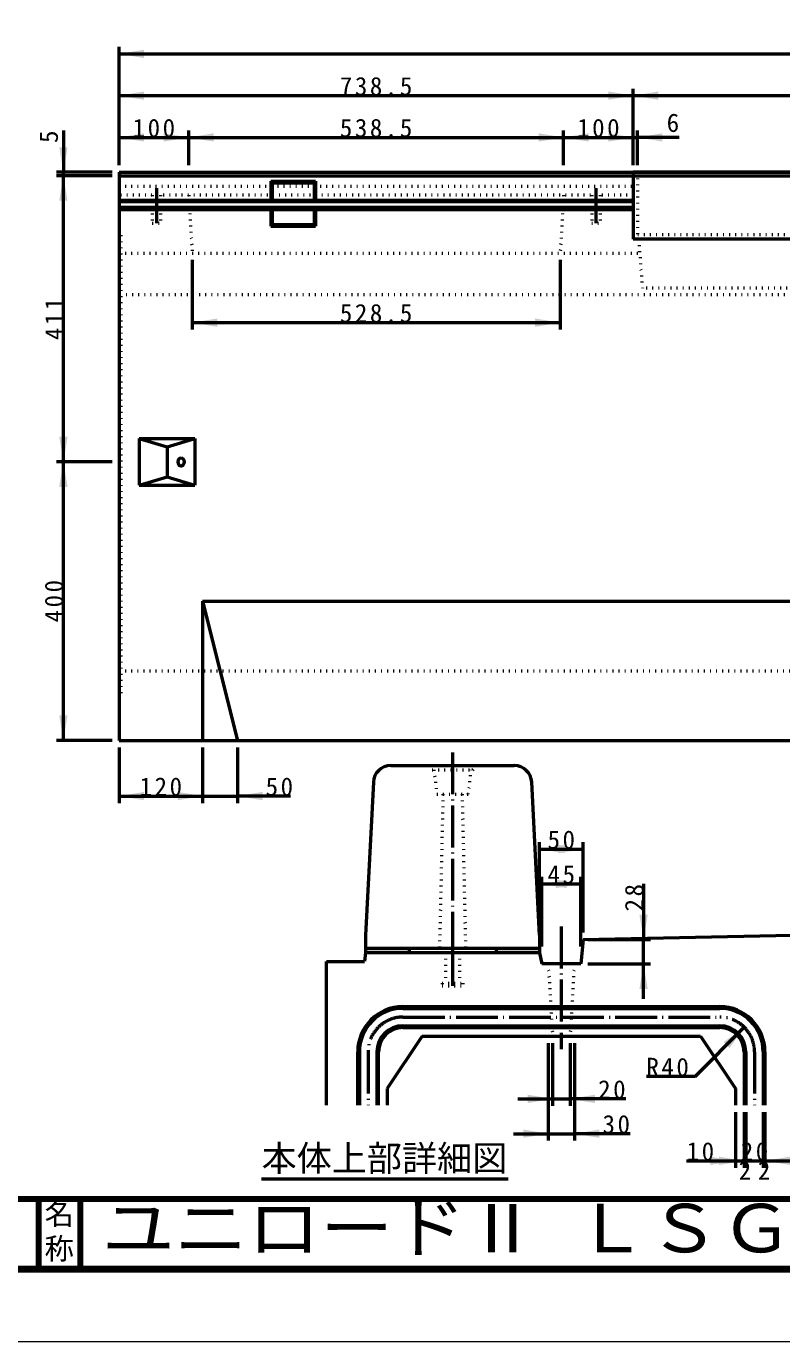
# Model space of a CAD drawing. Units: millimetres, scale not verified. Extents: x -2102 to 2102, y -1485 to 1485.
# Drawn here: x -300 to 785, y -1485 to 404 of the extents above; entities that cross this region are included whole.
import ezdxf
from ezdxf.enums import TextEntityAlignment as Align

# ---------------------------------------------------------------- set-up
doc = ezdxf.new("R2010")
doc.units = ezdxf.units.MM
doc.header["$LTSCALE"] = 5
doc.linetypes.add('DOTTED', pattern=[1.75, 0.25, -1.5])
doc.linetypes.add('LONG_DASHED_DOTTED', pattern=[15.25, 12, -1.5, 0.25, -1.5])
doc.layers.add('0-0_V-nasSTD', color=7, linetype='Continuous', lineweight=35)
doc.layers.add('0-1_0', color=7, linetype='Continuous', lineweight=50)
doc.styles.add('ＭＳ ゴシック', font='')
doc.styles.get('ＭＳ ゴシック').set_extended_font_data('MS Gothic')

msp = doc.modelspace()

# ---------------------------------------------------------------- linework, layer by layer
at = {"layer": '0-0_V-nasSTD', "lineweight": 50}
for p, q in [((-166.5, 194.655), (-166.5, -621.345)), ((-166.5, 194.655), (1833.5, 194.655)), ((-166.5, 189.655), (572, 189.655)), ((572, 194.655), (572, 98.655)), ((1095, 194.655), (572, 194.655)), ((572, 189.655), (833.5, 189.655)), ((51.2, 181.955), (115.8, 181.955)), ((51.2, 181.955), (53.5, 179.655)), ((51.2, 181.955), (51.2, 154.67)), ((53.5, 179.655), (113.5, 179.655)), ((53.5, 179.655), (53.5, 154.67)), ((113.5, 179.655), (115.8, 181.955)), ((113.5, 179.655), (113.5, 154.67)), ((115.8, 181.955), (115.8, 154.67)), ((-166.5, 154.67), (572, 154.67)), ((-166.5, 152.655), (572, 152.655)), ((-166.5, 144.655), (572, 144.655)), ((-166.5, 141.296), (572, 141.296)), ((51.2, 141.296), (51.2, 117.355)), ((53.5, 141.296), (53.5, 119.655)), ((113.5, 141.296), (113.5, 119.655)), ((115.8, 141.296), (115.8, 117.355)), ((51.2, 117.355), (53.5, 119.655)), ((51.2, 117.355), (115.8, 117.355)), ((53.5, 119.655), (113.5, 119.655)), ((113.5, 119.655), (115.8, 117.355)), ((-137.5, -187.845), (-137.5, -254.845)), ((-137.5, -187.845), (-57.5, -187.845)), ((-57.5, -187.845), (-57.5, -254.845)), ((-97.5, -199.845), (-97.5, -242.845)), ((-137.5, -254.845), (-57.5, -254.845)), ((-46.5, -421.345), (-46.5, -621.345)), ((-46.5, -421.345), (833.5, -421.345)), ((-46.5, -421.345), (3.5, -621.345)), ((-166.5, -621.345), (1833.5, -621.345)), ((223.673, -657.509), (401.172, -657.509)), ((198.706, -681.228), (187.423, -901.259)), ((437.423, -901.259), (426.139, -681.228)), ((187.423, -901.259), (187.423, -920.009)), ((437.423, -901.259), (437.423, -920.009)), ((187.423, -920.009), (187.423, -926.259)), ((187.423, -920.009), (437.423, -920.009)), ((249.923, -920.009), (249.923, -926.259)), ((374.923, -920.009), (374.923, -926.259)), ((437.423, -920.009), (437.423, -926.259)), ((499.923, -907.509), (496.798, -942.509)), ((131.173, -1145.259), (131.173, -938.759)), ((131.173, -938.759), (186.173, -938.759)), ((187.423, -926.259), (186.173, -938.759)), ((437.423, -926.259), (440.548, -942.509)), ((496.798, -942.509), (440.548, -942.509)), ((178.673, -1068.759), (178.673, -1145.259)), ((203.673, -1068.759), (203.673, -1145.259)), ((733.673, -1068.759), (733.673, -1145.259)), ((758.673, -1068.759), (758.673, -1145.259))]:
    msp.add_line(p, q, dxfattribs=at)
at = {"layer": '0-0_V-nasSTD', "linetype": 'DOTTED', "lineweight": 50}
for p, q in [((-166.5, 189.655), (572, 189.655)), ((578, 194.655), (578, 98.655)), ((-166.5, 174.655), (572, 174.655)), ((572, 161.655), (-166.5, 161.655)), ((-118.8, 161.655), (-118.8, 121.655)), ((-106.8, 161.655), (-106.8, 121.655)), ((-66.5, 161.655), (-61.5, 78.655)), ((472, 161.655), (467, 78.655)), ((512.3, 161.655), (512.3, 121.655)), ((524.3, 161.655), (524.3, 121.655)), ((-118.8, 121.655), (-106.8, 121.655)), ((512.3, 121.655), (524.3, 121.655)), ((-166.5, 112.655), (-163.5, 110.655)), ((-163.5, -553.345), (-163.5, 110.655)), ((833.5, 104.655), (578, 104.655)), ((579.75, 98.655), (585.187, 27.935)), ((-166.5, 88.655), (-163.5, 90.655)), ((-166.5, 78.655), (581.288, 78.655)), ((1081.813, 27.935), (585.187, 27.935)), ((833.5, 18.655), (-166.5, 18.655)), ((-166.5, -521.345), (833.5, -521.345)), ((-166.5, -531.345), (-163.5, -533.345)), ((-166.5, -555.345), (-163.5, -553.345)), ((279.923, -657.509), (283.048, -663.759)), ((341.798, -663.759), (344.923, -657.509)), ((283.048, -663.759), (341.798, -663.759)), ((285.548, -663.759), (289.923, -698.759)), ((334.923, -698.759), (339.298, -663.759)), ((289.923, -698.759), (334.923, -698.759)), ((298.673, -698.759), (293.673, -920.009)), ((326.173, -698.759), (331.173, -920.009))]:
    msp.add_line(p, q, dxfattribs=at)
at = {"layer": '0-0_V-nasSTD', "linetype": 'LONG_DASHED_DOTTED', "lineweight": 50}
for p, q in [((-112.8, 171.655), (-112.8, 121.655)), ((518.3, 171.655), (518.3, 121.655)), ((312.423, -638.759), (312.423, -938.759)), ((191.173, -1068.759), (191.173, -1145.259)), ((746.173, -1068.759), (746.173, -1145.259))]:
    msp.add_line(p, q, dxfattribs=at)
at = {"layer": '0-0_V-nasSTD', "lineweight": 100}
for p, q in [((-1997.5, -1280), (1997.5, -1280)), ((-282.5, -1280), (-282.5, -1380)), ((-222.5, -1280), (-222.5, -1380)), ((-1997.5, -1380), (1997.5, -1380)), ((-1997.5, -1380), (1997.5, -1380))]:
    msp.add_line(p, q, dxfattribs=at)
at = {"layer": '0-0_V-nasSTD', "lineweight": 18}
for points in [[(-2102.5, -1485), (-2102.5, 1485), (2102.5, 1485), (2102.5, -1485)], [(-2002.5, -1385), (-2002.5, 1385), (2002.5, 1385), (2002.5, -1385)]]:
    msp.add_lwpolyline(points, close=True, dxfattribs=at)
at = {"layer": '0-0_V-nasSTD', "lineweight": 50}
for points in [[(1095, 194.655), (1095, 98.655), (572, 98.655)], [(-137.5, -187.845), (-97.5, -199.845), (-57.5, -187.845)], [(-137.5, -254.845), (-97.5, -242.845), (-57.5, -254.845)]]:
    msp.add_lwpolyline(points, dxfattribs=at)
for centre, radius, start, end in [((223.673, -682.509), 25, 90, 177.06433), ((401.172, -682.509), 25, 2.93567, 90), ((241.173, -1068.759), 62.5, 90, 180), ((696.173, -1068.759), 62.5, 0, 90), ((241.173, -1068.759), 37.5, 90, 180), ((696.173, -1068.759), 37.5, 0, 90)]:
    msp.add_arc(centre, radius, start, end, dxfattribs=at)
at = {"layer": '0-0_V-nasSTD', "linetype": 'LONG_DASHED_DOTTED', "lineweight": 50}
for centre, start, end in [((241.173, -1068.759), 90, 180), ((696.173, -1068.759), 0, 90)]:
    msp.add_arc(centre, 50, start, end, dxfattribs=at)
at = {"layer": '0-0_V-nasSTD', "lineweight": 50}
msp.add_ellipse((-77.5, -221.345), major_axis=(0, 6), ratio=0.707107, dxfattribs=at)
at = {"layer": '0-0_V-nasSTD'}
for points in [[(-166.5, 364.655), (-130.5, 358.655), (-130.5, 370.655)], [(-166.5, 304.655), (-130.5, 298.655), (-130.5, 310.655)], [(536, 298.655), (536, 310.655), (572, 304.655)], [(572, 304.655), (608, 298.655), (608, 310.655)], [(-166.5, 244.655), (-130.5, 238.655), (-130.5, 250.655)], [(-102.5, 238.655), (-102.5, 250.655), (-66.5, 244.655)], [(-66.5, 244.655), (-30.5, 238.655), (-30.5, 250.655)], [(436, 238.655), (436, 250.655), (472, 244.655)], [(472, 244.655), (508, 238.655), (508, 250.655)], [(536, 238.655), (536, 250.655), (572, 244.655)], [(578, 244.655), (614, 238.655), (614, 250.655)], [(-252.5, 230.655), (-246.5, 194.655), (-240.5, 230.655)], [(-252.5, 153.655), (-246.5, 189.655), (-240.5, 153.655)], [(-61.5, -21.345), (-25.5, -27.345), (-25.5, -15.345)], [(431, -27.345), (431, -15.345), (467, -21.345)], [(-252.5, -185.345), (-246.5, -221.345), (-240.5, -185.345)], [(-252.5, -257.345), (-246.5, -221.345), (-240.5, -257.345)], [(-252.5, -585.345), (-246.5, -621.345), (-240.5, -585.345)], [(-166.5, -701.345), (-130.5, -707.345), (-130.5, -695.345)], [(-82.5, -707.345), (-82.5, -695.345), (-46.5, -701.345)], [(3.5, -701.345), (39.5, -707.345), (39.5, -695.345)], [(437.423, -777.509), (473.423, -783.509), (473.423, -771.509)], [(463.923, -783.509), (463.923, -771.509), (499.923, -777.509)], [(440.548, -827.509), (476.548, -833.509), (476.548, -821.509)], [(460.798, -833.509), (460.798, -821.509), (496.798, -827.509)], [(580.798, -871.509), (586.798, -907.509), (592.798, -871.509)], [(187.423, -926.259), (187.423, -920.009), (249.923, -920.009)], [(187.423, -926.259), (249.923, -926.259), (249.923, -920.009)], [(374.923, -926.259), (374.923, -920.009), (437.423, -920.009)], [(374.923, -926.259), (437.423, -926.259), (437.423, -920.009)], [(580.798, -978.509), (586.798, -942.509), (592.798, -978.509)], [(701.83, -1054.617), (710.315, -1063.102), (731.528, -1033.403)], [(420.173, -1142.259), (420.173, -1130.259), (456.173, -1136.259)], [(481.173, -1136.259), (517.173, -1142.259), (517.173, -1130.259)], [(413.923, -1192.259), (413.923, -1180.259), (449.923, -1186.259)], [(487.423, -1186.259), (523.423, -1192.259), (523.423, -1180.259)], [(682.673, -1231.259), (682.673, -1219.259), (718.673, -1225.259)], [(695.173, -1231.259), (695.173, -1219.259), (731.173, -1225.259)], [(761.173, -1225.259), (797.173, -1231.259), (797.173, -1219.259)]]:
    msp.add_solid(points, dxfattribs=at)
at = {"layer": '0-1_0'}
for p, q in [((-166.5, 204.655), (-166.5, 374.655)), ((-166.5, 364.655), (1833.5, 364.655)), ((-166.5, 304.655), (572, 304.655)), ((572, 204.655), (572, 314.655)), ((572, 304.655), (1095, 304.655)), ((-246.5, 254.655), (-246.5, 194.655)), ((-66.5, 204.655), (-66.5, 254.655)), ((472, 204.655), (472, 254.655)), ((578, 204.655), (578, 254.655)), ((-166.5, 244.655), (-66.5, 244.655)), ((-66.5, 244.655), (472, 244.655)), ((472, 244.655), (572, 244.655)), ((572, 244.655), (578, 244.655)), ((638, 244.655), (578, 244.655)), ((-176.5, 194.655), (-256.5, 194.655)), ((-176.5, 189.655), (-256.5, 189.655)), ((-246.5, 189.655), (-246.5, 194.655)), ((-61.5, 68.655), (-61.5, -31.345)), ((467, 68.655), (467, -31.345)), ((-61.5, -21.345), (467, -21.345)), ((-176.5, -221.345), (-256.5, -221.345)), ((-176.5, -621.345), (-256.5, -621.345)), ((-166.5, -631.345), (-166.5, -711.345)), ((-46.5, -631.345), (-46.5, -711.345)), ((3.5, -631.345), (3.5, -711.345)), ((79.478, -701.345), (3.5, -701.345)), ((437.423, -897.509), (437.423, -767.509)), ((499.923, -897.509), (499.923, -767.509)), ((437.423, -777.509), (499.923, -777.509)), ((440.548, -917.509), (440.548, -817.509)), ((440.548, -827.509), (496.798, -827.509)), ((496.798, -917.509), (496.798, -817.509)), ((586.798, -827.509), (586.798, -907.509)), ((506.798, -907.509), (596.798, -907.509)), ((586.798, -942.509), (586.798, -907.509)), ((437.423, -926.259), (187.423, -926.259)), ((506.798, -942.509), (596.798, -942.509)), ((586.798, -992.509), (586.798, -942.509)), ((241.173, -1003.759), (696.173, -1003.759)), ((241.173, -1006.259), (696.173, -1006.259)), ((241.173, -1031.259), (696.173, -1031.259)), ((241.173, -1033.759), (696.173, -1033.759)), ((660.817, -1104.114), (731.528, -1033.403)), ((268.673, -1046.259), (218.673, -1121.259)), ((268.673, -1046.259), (668.673, -1046.259)), ((449.923, -1056.259), (449.923, -1196.259)), ((456.173, -1056.259), (456.173, -1146.259)), ((481.173, -1056.259), (481.173, -1146.259)), ((487.423, -1056.259), (487.423, -1196.259)), ((668.673, -1046.259), (718.673, -1121.259)), ((176.173, -1108.759), (176.173, -1068.759)), ((206.173, -1108.759), (206.173, -1068.759)), ((731.173, -1068.759), (731.173, -1108.759)), ((761.173, -1068.759), (761.173, -1108.759)), ((176.173, -1145.259), (176.173, -1108.759)), ((206.173, -1145.259), (206.173, -1108.759)), ((660.817, -1104.114), (590.817, -1104.114)), ((731.173, -1108.759), (731.173, -1145.259)), ((761.173, -1108.759), (761.173, -1145.259)), ((218.673, -1121.259), (218.673, -1145.259)), ((718.673, -1121.259), (718.673, -1145.259)), ((406.173, -1136.259), (456.173, -1136.259)), ((456.173, -1136.259), (481.173, -1136.259)), ((561.173, -1136.259), (481.173, -1136.259)), ((718.673, -1155.259), (718.673, -1235.259)), ((731.173, -1155.259), (731.173, -1235.259)), ((733.673, -1155.259), (733.673, -1235.259)), ((758.673, -1155.259), (758.673, -1235.259)), ((761.173, -1155.259), (761.173, -1235.259)), ((399.923, -1186.259), (449.923, -1186.259)), ((449.923, -1186.259), (487.423, -1186.259)), ((567.423, -1186.259), (487.423, -1186.259)), ((648.673, -1225.259), (718.673, -1225.259)), ((718.673, -1225.259), (731.173, -1225.259)), ((768.985, -1225.259), (776.798, -1225.259)), ((38.187, -1251.044), (392.196, -1251.044))]:
    msp.add_line(p, q, dxfattribs=at)
at = {"layer": '0-1_0', "linetype": 'LONG_DASHED_DOTTED'}
for p, q in [((468.673, -888.759), (468.673, -1065.009)), ((312.423, -917.509), (312.423, -973.759)), ((241.173, -1018.759), (696.173, -1018.759))]:
    msp.add_line(p, q, dxfattribs=at)
at = {"layer": '0-1_0', "linetype": 'DOTTED'}
for p, q in [((302.423, -926.259), (302.423, -970.009)), ((322.423, -926.259), (322.423, -970.009)), ((449.923, -942.509), (456.173, -1046.259)), ((487.423, -942.509), (481.173, -1046.259)), ((297.423, -970.009), (327.423, -970.009)), ((297.423, -970.009), (297.423, -973.759)), ((297.423, -973.759), (327.423, -973.759)), ((327.423, -970.009), (327.423, -973.759))]:
    msp.add_line(p, q, dxfattribs=at)
at = {"layer": '0-1_0', "lineweight": 100}
msp.add_line((-1997.5, -1280), (1997.5, -1280), dxfattribs=at)
at = {"layer": '0-1_0'}
for points in [[(-246.5, -621.345), (-246.5, -221.345), (-246.5, 189.655)], [(-166.5, -701.345), (-46.5, -701.345), (3.5, -701.345)], [(499.923, -907.509), (799.923, -901.259), (806.173, -907.509)], [(731.173, -1225.259), (733.673, -1225.259), (758.673, -1225.259), (761.173, -1225.259), (806.173, -1225.259)]]:
    msp.add_lwpolyline(points, dxfattribs=at)
for centre, radius, start, end in [((241.173, -1068.759), 65, 90, 180), ((696.173, -1068.759), 65, 0, 90), ((241.173, -1068.759), 35, 90, 180), ((696.173, -1068.759), 35, 0, 90)]:
    msp.add_arc(centre, radius, start, end, dxfattribs=at)

# ---------------------------------------------------------------- texts
at = {"layer": '0-0_V-nasSTD', "style": 'ＭＳ ゴシック'}
for s, height, p in [('6', 26.39, (620, 244.655)), ('本体上部詳細図', 36.95, (38.187, -1251.044)), ('2', 26.39, (723.423, -1260.259)), ('2', 26.39, (750.923, -1260.259)), ('名', 30.79, (-273.518, -1326.001)), ('称', 30.79, (-273.524, -1375.99))]:
    msp.add_text(s, height=height, dxfattribs=at).set_placement(p, align=Align.BOTTOM_LEFT)
msp.add_text('5', height=26.39, rotation=90, dxfattribs=at).set_placement((-246.5, 236.655), align=Align.BOTTOM_LEFT)
at = {"layer": '0-0_V-nasSTD', "style": 'ＭＳ ゴシック', "width": 1.1}
msp.add_text('ユニロードⅡ ＬＳＧ集水', height=69.65, dxfattribs=at).set_placement((-191, -1377.53), align=Align.BOTTOM_LEFT)
at = {"layer": '0-0_V-nasSTD', "char_height": 26.39, "attachment_point": 7, "style": 'ＭＳ ゴシック'}
for s, insert in [('\\T1.2;738.5', (150.55, 304.655)), ('\\T1.2;100', (-147.1, 244.655)), ('\\T1.2;538.5', (150.55, 244.655)), ('\\T1.2;100', (491.4, 244.655)), ('\\T1.2;528.5', (150.55, -21.345)), ('\\T1.2;120', (-137.1, -701.345)), ('\\T1.2;50', (43.9, -701.349)), ('\\T1.2;50', (448.873, -777.509)), ('\\T1.2;45', (448.873, -827.509)), ('\\T1.2;R40', (590.817, -1104.114)), ('\\T1.2;20', (521.573, -1136.259)), ('\\T1.2;30', (527.823, -1186.259)), ('\\T1.2;10', (648.673, -1225.259)), ('\\T1.2;20', (726.373, -1225.259))]:
    msp.add_mtext(s, dxfattribs=dict(at, insert=insert))
at = {"layer": '0-0_V-nasSTD', "char_height": 26.39, "attachment_point": 7, "rotation": 90, "style": 'ＭＳ ゴシック'}
for s, insert in [('\\T1.2;411', (-246.5, -46.445)), ('\\T1.2;400', (-246.5, -451.945)), ('\\T1.2;28', (586.798, -867.109))]:
    msp.add_mtext(s, dxfattribs=dict(at, insert=insert))

doc.saveas('drawing.dxf')
